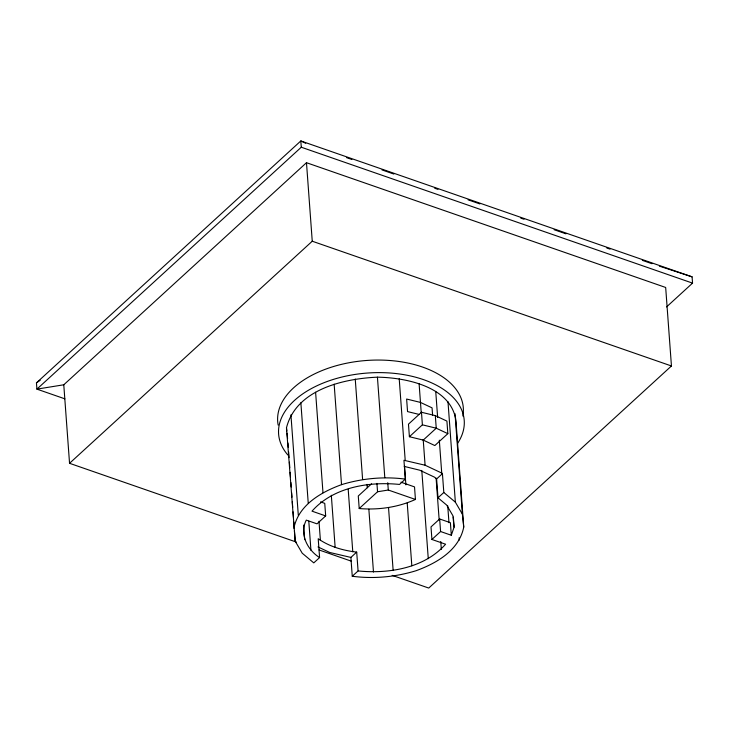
<?xml version="1.0" encoding="UTF-8"?>
<svg xmlns="http://www.w3.org/2000/svg" width="729" height="729" viewBox="0 0 729 729"><rect width="100%" height="100%" fill="white"/><g stroke="black" fill="none" stroke-linecap="round" stroke-linejoin="round"><path stroke-width="1.09" d="M356.7 552.099C343.204 550.568 329.362 546.632 318.209 538.731L319.594 557.576L313.78 562.888L302.234 553.211L295.199 541.21L286.479 427.786C296.138 389.559 343.25 378.661 377.431 377.166C408.049 377.649 456.354 387.874 456.363 426.611L463.735 527.103C459.124 550.304 436.589 563.244 416.068 570.725C395.428 577.031 373.676 579.063 352.262 576.256L350.886 557.421L356.7 552.099L358.076 570.935L352.262 576.256M293.86 528.279C298.471 505.079 321.006 492.13 341.527 484.657C362.167 478.352 383.919 476.31 405.333 479.117L403.948 460.281L425.089 465.22L441.728 473.057L442.43 473.65L443.815 492.485L455.361 502.163L462.396 514.173L463.735 527.103M358.076 570.935C388.703 574.005 424.333 568.255 445.592 544.217L431.923 539.469L440.589 531.532L451.315 535.259L454.085 527.167L453.347 517.071M64.863 398.836L36.915 389.131L36.45 382.853L300.822 140.943L692.085 276.847L692.55 283.125L666.534 306.936M305.733 143.303L300.822 140.943L301.287 147.222L36.915 389.131L63.778 384.784L306.481 162.704L665.677 287.472L671.445 365.976L428.743 588.057L392.175 575.363M296.466 542.112L69.547 463.298L312.249 241.217L306.481 162.704M421.471 412.259L408.468 424.16L409.397 436.717L423.239 440.097L434.83 445.556L447.834 433.655L446.913 421.098L435.322 415.639L421.471 412.259L422.392 424.825L409.397 436.717M320.541 501.889L324.751 503.356L325.672 515.913L317.006 523.841L306.289 520.123C299.127 533.774 307.383 550.003 319.594 557.576M371.626 483.774L358.285 495.984L359.206 508.541C378.233 510.163 397.998 507.357 415.439 499.447L414.519 486.89L400.941 482.179M423.239 440.097L436.243 428.205L435.322 415.639M359.206 508.541L377.549 491.756L388.293 490.025L415.439 499.447M405.333 479.117L399.519 484.439C368.892 481.377 333.262 487.118 312.003 511.166L325.672 515.913M454.085 527.167L452.9 515.713L446.658 505.06L438.001 497.807L436.616 478.962L442.43 473.65M438.001 497.807L443.815 492.485M451.315 535.259L450.385 522.693L439.669 518.975L431.003 526.903L431.923 539.469M36.45 382.853L40.168 380.292M350.886 557.421L329.745 552.473L317.999 546.941M419.266 414.455L407.547 411.593L406.627 399.036L420.478 402.417L432.06 407.866L432.598 415.202M422.392 424.825L436.243 428.205L447.834 433.655M404.249 466.414L419.667 470.178L434.42 477.121L436.616 478.962M659.408 266.158L692.085 276.847M346.521 157.601L351.897 159.469M382.014 169.93L393.851 174.04M434.721 188.237L437.956 189.358M468.073 199.819L479.901 203.929M520.779 218.126L524.005 219.247M554.122 229.708L565.959 233.818M606.829 248.015L610.064 249.136M642.331 260.353L652.008 263.716M301.287 147.222L692.55 283.125M312.249 241.217L671.445 365.976M319.047 549.958L351.314 561.166M286.479 427.786L286.816 431.021M287.035 433.172L287.591 438.557M455.024 413.68L462.396 514.173M459.124 537.811L459.288 540.071M447.98 401.67L455.361 502.163M447.724 505.753L448.973 522.711M435.732 391.4L437.646 417.489M439.314 440.17L441.728 473.057M439.669 518.975L440.589 531.532M436.097 478.115L439.177 519.987M440.753 541.492L441.337 549.411M419.093 383.572L421.244 412.887M423.203 439.541L425.089 465.22M421.79 470.415L428.269 558.678M399.21 378.716L405.206 460.363M404.495 465.904L405.889 484.885M407.219 503.028L411.83 565.832M387.755 482.698L388.293 490.025M388.53 507.584L393.141 570.388M377.431 377.166L384.803 477.659M376.929 483.382L377.549 491.756M367.033 484.384L367.279 487.737M368.856 509.234L373.476 572.037M355.242 379.025L362.614 479.518M348.198 489.341L352.781 551.817M334.155 384.165L341.527 484.657M331.321 495.264L335.158 547.515M315.602 392.238L322.983 492.722M318.992 521.262L320.414 540.572M300.858 402.69L308.239 503.183M308.795 521.153L310.937 550.313M303.628 525.09L304.695 539.67M290.926 414.819L298.307 515.303M287.982 442.977L288.31 447.488M288.648 452.007L289.058 457.648M289.395 462.168L289.805 467.818M290.142 472.328L290.47 476.848M290.889 482.489L291.217 487.008M291.627 492.658L291.964 497.169M292.293 501.689L292.712 507.329M293.04 511.849L293.459 517.499M293.787 522.01L294.115 526.529M294.452 531.04L295.199 541.21M63.778 384.784L69.547 463.298M278.168 425.116A93.057 54.301 -4.2 0 1 370.35 360.244A93.057 54.301 -4.2 0 1 462.851 416.022M287.891 455.042A93.057 54.301 -4.2 0 1 368.09 372.993A93.057 54.301 -4.2 0 1 457.639 443.268"/></g></svg>
